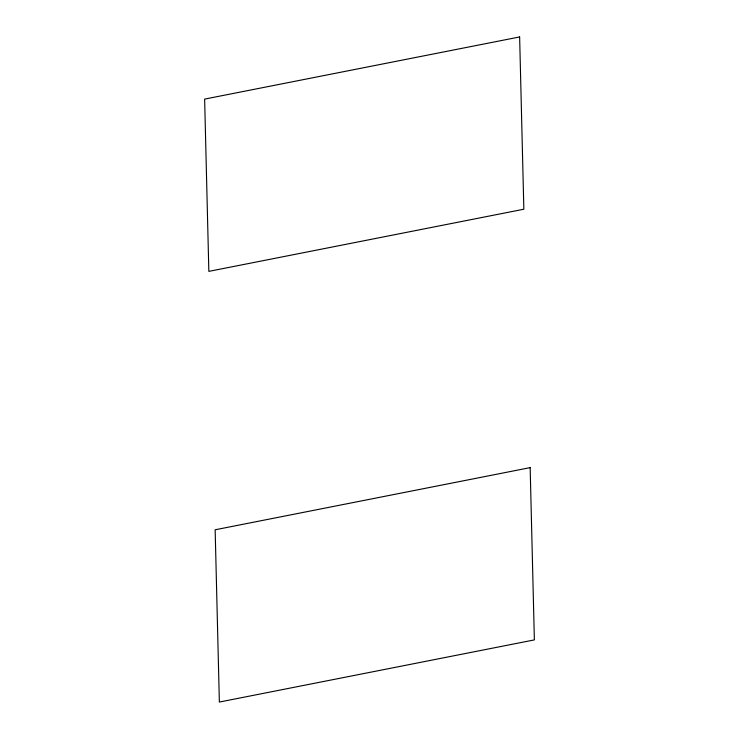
<?xml version="1.0" encoding="UTF-8"?>
<svg xmlns="http://www.w3.org/2000/svg" width="739" height="739" viewBox="0 0 739 739"><rect width="100%" height="100%" fill="white"/><g stroke="black" fill="none" stroke-linecap="round" stroke-linejoin="round"><path stroke-width="1.11" d="M519.637 36.95L204.629 99.1L208.841 271.37L523.849 209.22L519.637 36.95M530.159 467.63L215.151 529.78L219.363 702.05L534.371 639.9L530.159 467.63"/></g></svg>
